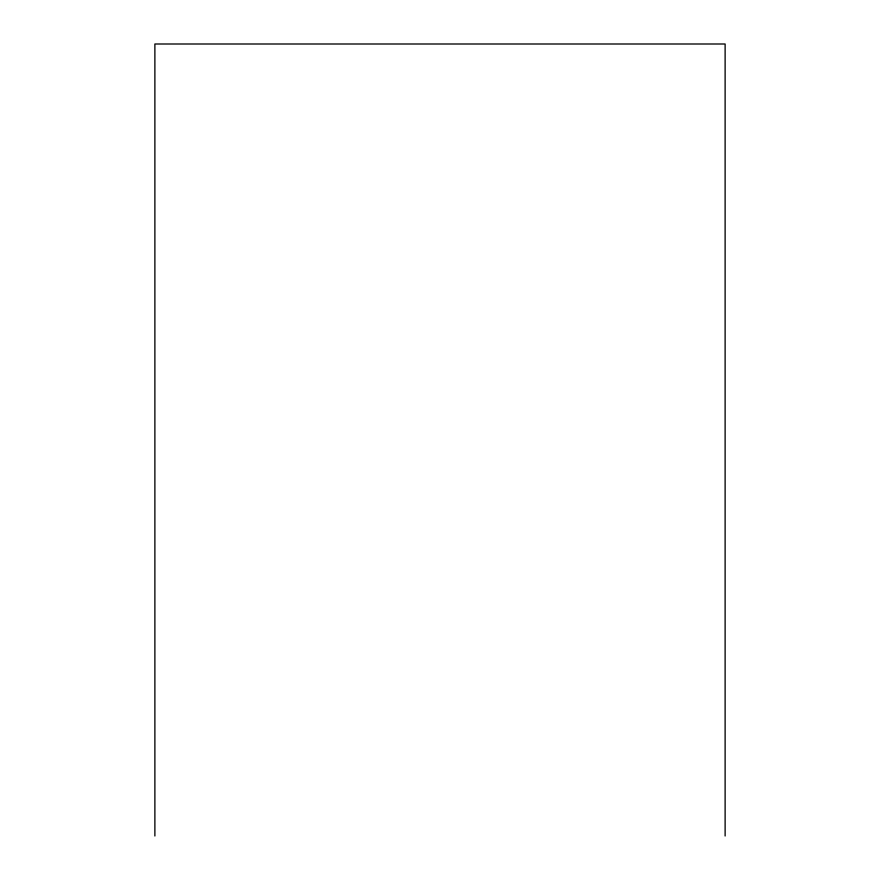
<?xml version="1.0" encoding="UTF-8"?>
<svg xmlns="http://www.w3.org/2000/svg" width="880" height="880" viewBox="0 0 880 880"><rect width="100%" height="100%" fill="white"/><g stroke="black" fill="none" stroke-linecap="round" stroke-linejoin="round"><path stroke-width="1.32" d="M725.12 836L725.12 44L154.88 44L154.88 836"/></g></svg>
